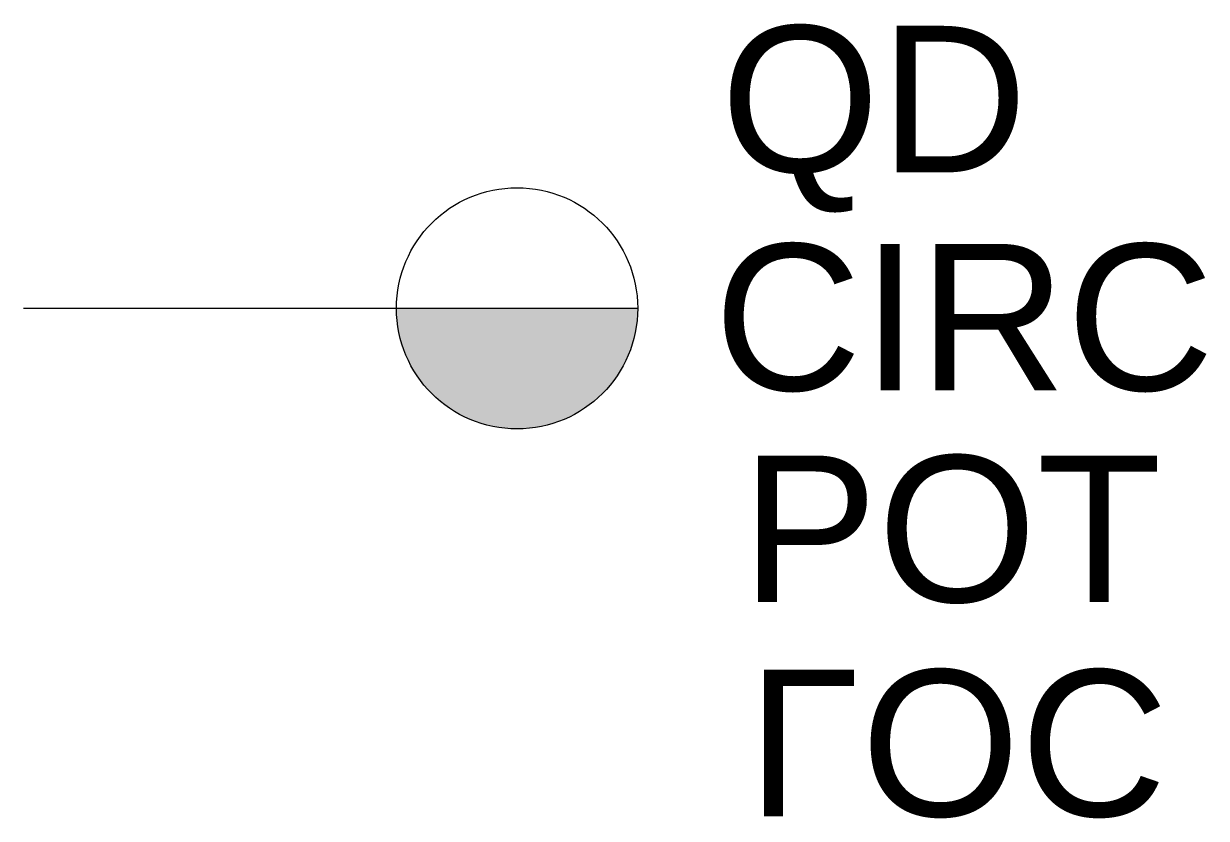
# Model space of a CAD drawing. Header units: millimetres. Extents: x 152.05 to 153.26, y 100.59 to 101.4.
import ezdxf

# ---------------------------------------------------------------- set-up
doc = ezdxf.new("R2010")
doc.units = ezdxf.units.MM
doc.header["$LTSCALE"] = 0.05
doc.layers.add('018', color=4, linetype='Continuous')
doc.layers.add('021', color=1, linetype='Continuous')
doc.styles.get("Standard").update_dxf_attribs({"font": 'ARIAL.TTF'})

msp = doc.modelspace()

# ---------------------------------------------------------------- hatches: boundary and pattern name
at = {"layer": '021'}
msp.add_hatch(color=256, dxfattribs=at).paths.add_polyline_path([(152.6771, 101.1101), (152.4301, 101.1101, 1)])

# ---------------------------------------------------------------- linework, layer by layer
msp.add_line((152.0484, 101.1101), (152.4301, 101.1101))
at = {"layer": '018'}
msp.add_line((152.4301, 101.1101), (152.6771, 101.1101), dxfattribs=at)
msp.add_circle((152.5536, 101.1101), 0.1235, dxfattribs=at)

# ---------------------------------------------------------------- texts
at = {"layer": '021', "flags": 1}
for tag, p, s in [('QD', (152.7619, 101.2494), '1'), ('CIRC', (152.7551, 101.026), '1'), ('POT', (152.783, 100.8093), '2400')]:
    msp.add_attdef(tag, p, s, height=0.15, dxfattribs=at)
at = {"layer": '021', "text_generation_flag": 4, "flags": 1}
msp.add_attdef('LOC', (152.7891, 100.74), '', height=0.15, dxfattribs=at)

doc.saveas('drawing.dxf')
